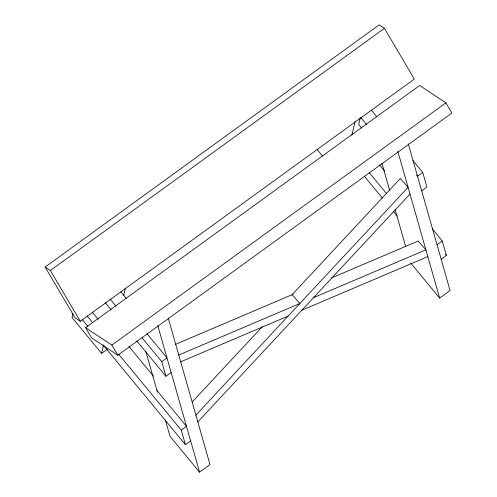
<?xml version="1.0" encoding="UTF-8"?>
<svg xmlns="http://www.w3.org/2000/svg" width="497" height="497" viewBox="0 0 497 497"><rect width="100%" height="100%" fill="white"/><g stroke="black" fill="none" stroke-linecap="round" stroke-linejoin="round"><path stroke-width="0.75" d="M72.966 313.855L72.096 317.62L101.599 353.386L107.122 349.379M101.599 353.386L103.5 345.154M123.616 295.672L125.343 288.185M351.888 135.147L355.001 121.672M360.232 117.851L358.679 124.561L361.605 128.108M192.339 401.812L262.447 326.541M195.886 415.119L408.074 187.294L400.309 178.516L292.081 294.721L299.846 303.499L178.771 355.044M197.818 421.885L410.006 194.066M45.115 267.051L379.168 24.85L384.417 28.323L414.349 79.073L80.303 321.273L75.053 317.8L45.115 267.051L50.365 270.523L80.303 321.273M50.365 270.523L384.417 28.323M85.596 327.697L419.648 85.496L445.896 102.873L451.885 113.024L117.832 355.225L91.585 337.848L85.596 327.697L111.85 345.073L117.832 355.225M111.85 345.073L445.896 102.873M171.142 372.483L165.923 376.266L161.773 361.692L166.992 357.908L146.832 333.468M412.877 160.512L422.748 172.471L417.523 176.261L416.542 175.068M421.68 190.829L426.898 187.046L422.748 172.471M190.643 440.926L185.424 444.709L181.275 430.135L186.493 426.351L156.996 390.586M437.031 244.704L442.249 240.921L432.384 228.962M441.181 259.272L446.399 255.489L442.249 240.921M165.377 420.002L170.042 436.385L199.545 472.15L209.982 464.583L168.21 317.987M410.634 262.901L439.64 298.07L450.077 290.503L408.31 143.906M175.286 344.44L293.137 294.267M331.704 277.854L418.132 241.064L425.898 249.836L313.489 297.691M180.697 361.81L288.136 316.073M301.772 310.265L427.824 256.607M371.439 110.259L376.863 116.845M360.89 117.696L366.736 124.784M379.621 164.979L384.548 170.956M445.411 254.296L446.399 255.489M369.476 172.906L386.629 193.706M364.32 176.193L382.454 198.179M393.233 211.25L397.153 216.002M317.111 149.504L322.522 156.058M120.796 291.782L126.151 298.275M109.967 298.883L115.888 306.059M142.036 337.767L161.773 361.692M105.277 302.729L111.191 309.904M136.83 340.992L165.923 376.266M128.885 346.39L153.393 376.105M92.256 312.085L98.157 319.242M87.081 315.924L92.504 322.503M118.646 354.193L181.275 430.135M82.396 319.782L87.82 326.361M103.103 344.887L185.424 444.709M397.867 151.473L439.64 298.07M381.926 163.271L389.772 190.823M395.078 209.436L405.689 246.667M157.773 325.554L199.545 472.15M145.857 351.503L157.412 392.046"/></g></svg>
